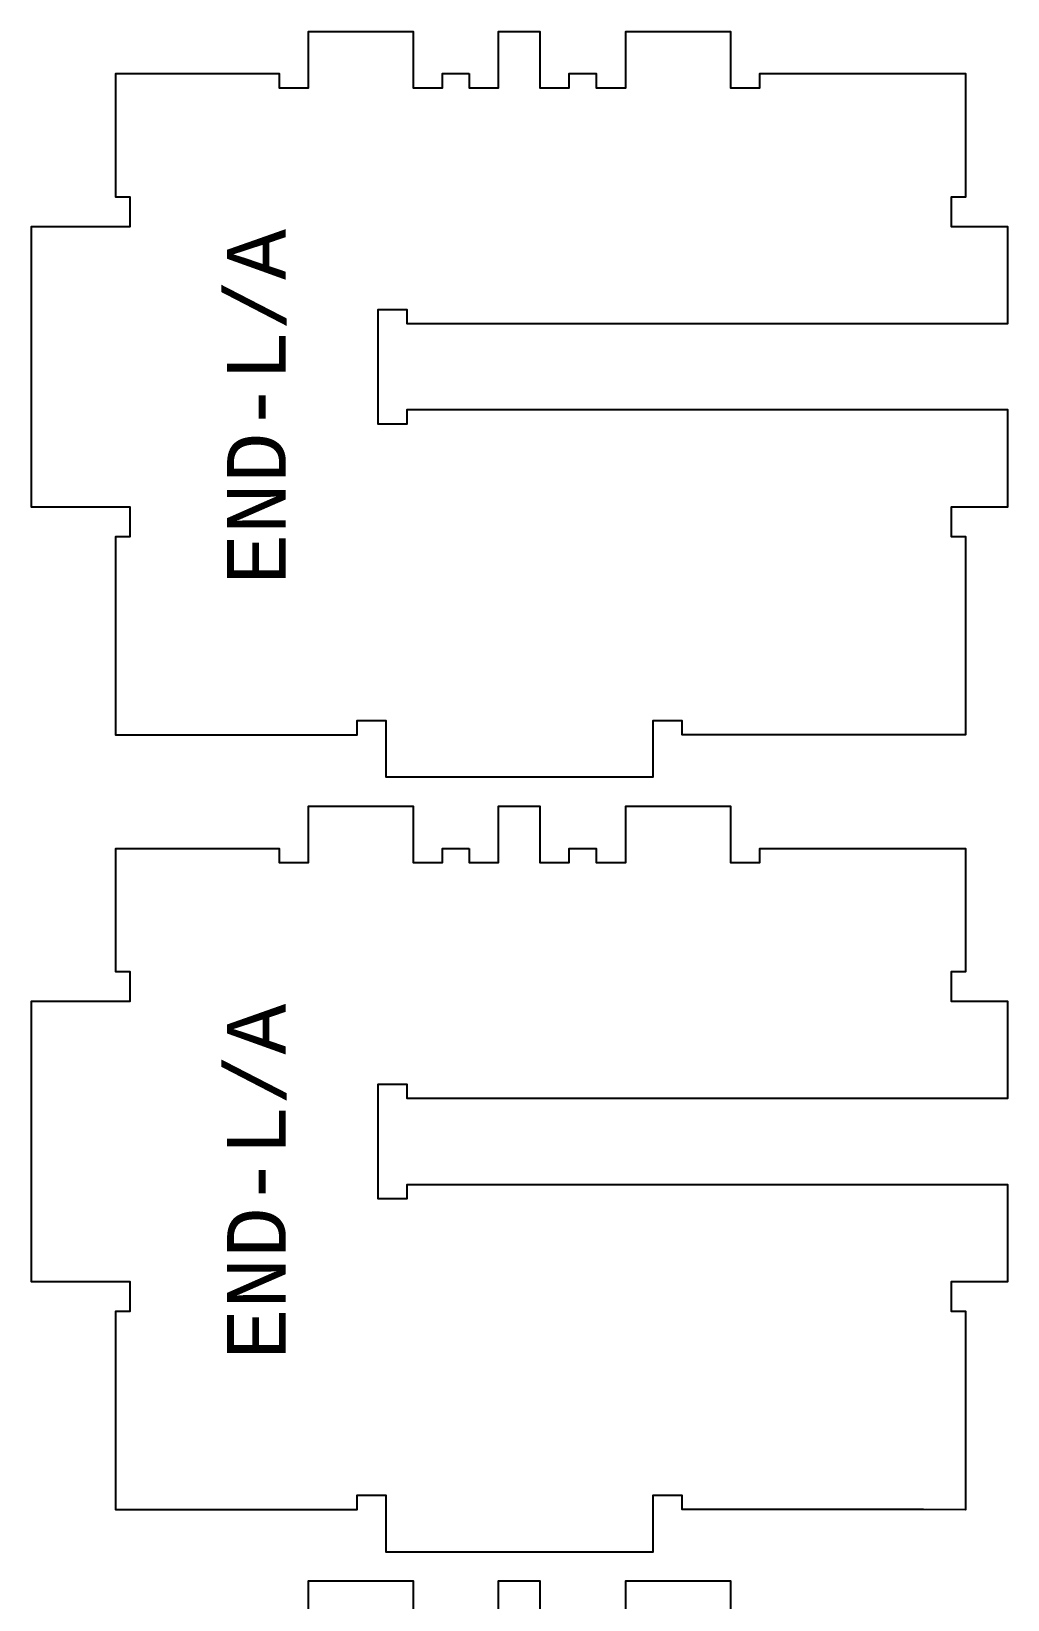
# Model space of a CAD drawing. Header units: millimetres. Extents: x -30 to 12678, y 0 to 23683.
# Drawn here: x 5428 to 5844, y 2612 to 3280 of the extents above; entities that cross this region are included whole.
import ezdxf

# ---------------------------------------------------------------- set-up
doc = ezdxf.new("R2010")
doc.units = ezdxf.units.MM
doc.layers.add('1_ANYTOOL_1MMDEEP_LABELS_S', color=2, linetype='Continuous', true_color=0xffff00)
doc.layers.add('4_ANYTOOL_CUTTHROUGH_OUTSI', color=5, linetype='Continuous', true_color=0x0000ff)
doc.styles.add('MONOTXT_REGULAR', font='')
doc.styles.get('MONOTXT_REGULAR').set_extended_font_data('Monotxt')

msp = doc.modelspace()

# ---------------------------------------------------------------- linework, layer by layer
at = {"layer": '4_ANYTOOL_CUTTHROUGH_OUTSI'}
for points in [[(5614.8, 3261.65), (5614.8, 3255.65), (5627.3, 3255.65), (5627.3, 3279.65), (5644.86, 3279.65), (5644.86, 3255.65), (5657.36, 3255.65), (5657.36, 3261.65), (5668.86, 3261.65), (5668.86, 3255.65), (5681.36, 3255.65), (5681.36, 3279.65), (5725.92, 3279.65), (5725.92, 3255.65), (5738.42, 3255.65), (5738.42, 3261.65), (5825.92, 3261.65), (5825.92, 3209.15), (5819.92, 3209.15), (5819.92, 3196.65), (5843.92, 3196.65), (5843.92, 3155.15), (5588.42, 3155.15), (5588.42, 3161.15), (5575.92, 3161.15), (5575.92, 3112.65), (5588.42, 3112.65), (5588.42, 3118.65), (5843.92, 3118.65), (5843.92, 3077.15), (5819.92, 3077.15), (5819.92, 3064.65), (5825.92, 3064.65), (5825.93, 2980.17), (5808.18, 2980.18), (5705.42, 2980.18), (5705.42, 2986.18), (5692.92, 2986.18), (5692.92, 2962.15), (5579.42, 2962.15), (5579.42, 2986.15), (5566.92, 2986.15), (5566.92, 2980.15), (5464.42, 2980.15), (5464.42, 3064.65), (5470.42, 3064.65), (5470.42, 3077.15), (5428.42, 3077.15), (5428.42, 3196.65), (5470.42, 3196.65), (5470.42, 3209.15), (5464.42, 3209.15), (5464.42, 3261.65), (5533.92, 3261.65), (5533.92, 3255.65), (5546.42, 3255.65), (5546.42, 3279.65), (5590.86, 3279.65), (5590.86, 3255.65), (5603.36, 3255.65), (5603.36, 3261.65)], [(5614.8, 2931.9), (5614.8, 2925.9), (5627.3, 2925.9), (5627.3, 2949.9), (5644.86, 2949.9), (5644.86, 2925.9), (5657.36, 2925.9), (5657.36, 2931.9), (5668.86, 2931.9), (5668.86, 2925.9), (5681.36, 2925.9), (5681.36, 2949.9), (5725.92, 2949.9), (5725.92, 2925.9), (5738.42, 2925.9), (5738.42, 2931.9), (5825.92, 2931.9), (5825.92, 2879.4), (5819.92, 2879.4), (5819.92, 2866.9), (5843.92, 2866.9), (5843.92, 2825.4), (5588.42, 2825.4), (5588.42, 2831.4), (5575.92, 2831.4), (5575.92, 2782.9), (5588.42, 2782.9), (5588.42, 2788.9), (5843.92, 2788.9), (5843.92, 2747.4), (5819.92, 2747.4), (5819.92, 2734.9), (5825.92, 2734.9), (5825.93, 2650.42), (5808.18, 2650.43), (5705.42, 2650.43), (5705.42, 2656.43), (5692.92, 2656.43), (5692.92, 2632.4), (5579.42, 2632.4), (5579.42, 2656.4), (5566.92, 2656.4), (5566.92, 2650.4), (5464.42, 2650.4), (5464.42, 2734.9), (5470.42, 2734.9), (5470.42, 2747.4), (5428.42, 2747.4), (5428.42, 2866.9), (5470.42, 2866.9), (5470.42, 2879.4), (5464.42, 2879.4), (5464.42, 2931.9), (5533.92, 2931.9), (5533.92, 2925.9), (5546.42, 2925.9), (5546.42, 2949.9), (5590.86, 2949.9), (5590.86, 2925.9), (5603.36, 2925.9), (5603.36, 2931.9)]]:
    msp.add_lwpolyline(points, close=True, dxfattribs=at)
for points in [[(5546.42, 2596.15), (5546.42, 2620.15), (5590.86, 2620.15), (5590.86, 2596.15)], [(5627.3, 2596.15), (5627.3, 2620.15), (5644.86, 2620.15), (5644.86, 2596.15)], [(5681.36, 2596.15), (5681.36, 2620.15), (5725.92, 2620.15), (5725.92, 2596.15)]]:
    msp.add_lwpolyline(points, dxfattribs=at)

# ---------------------------------------------------------------- texts
at = {"layer": '1_ANYTOOL_1MMDEEP_LABELS_S', "char_height": 25, "width": 319.2935, "attachment_point": 5, "rotation": 90, "style": 'MONOTXT_REGULAR'}
for insert in [(5524.39, 3119.8), (5524.39, 2790.05)]:
    msp.add_mtext('END-L/A', dxfattribs=dict(at, insert=insert))

doc.saveas('drawing.dxf')
